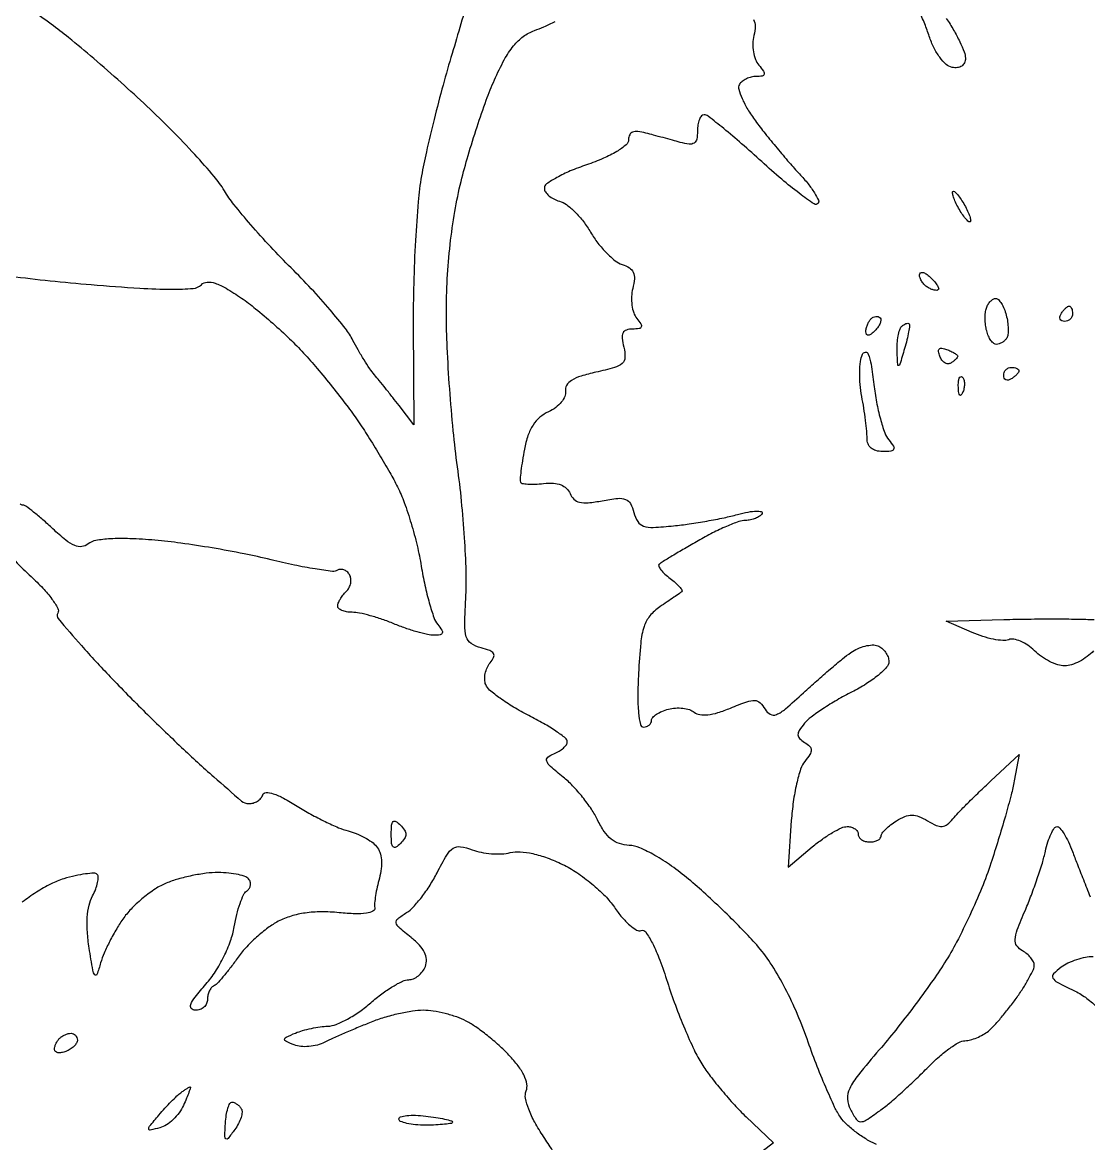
# Model space of a CAD drawing. Extents: x 0 to 102, y 0 to 135.
# Drawn here: x 27.31 to 39.09, y 97.51 to 109.9 of the extents above; entities that cross this region are included whole.
import ezdxf

# ---------------------------------------------------------------- set-up
doc = ezdxf.new("R2010")
doc.units = 0
doc.header["$MEASUREMENT"] = 0

msp = doc.modelspace()

# ---------------------------------------------------------------- linework, layer by layer
for points in [[(32.247667, 110.207755, -0.002922), (32.156453, 109.885453, -0.002734), (32.059473, 109.557, 0.006671), (31.959704, 109.209036, 0.005178), (31.860122, 108.827854, 0.005237), (31.774632, 108.470322, 0.012585), (31.720785, 108.2034, 0.022526), (31.683886, 107.918614, 0.007174), (31.654204, 107.491967, 0.007144), (31.634726, 107.015096, 0.007905), (31.629777, 106.5537), (31.63537, 105.4539), (31.473047, 105.6654, 0.002721), (31.402835, 105.755859, 0.002161), (31.32606, 105.852804, 0.002185), (31.254104, 105.94206, 0.005475), (31.200611, 106.00637, -0.026554), (31.149574, 106.073274, -0.010166), (31.085568, 106.171341, -0.010033), (31.020254, 106.280835, -0.01215), (30.9636, 106.386165, 0.048768), (30.880458, 106.51684, 0.010506), (30.710559, 106.724755, 0.010872), (30.502668, 106.958055, 0.01019), (30.280385, 107.187294, -0.009862), (30.054055, 107.420401, -0.009479), (29.834022, 107.665299, -0.009447), (29.648301, 107.888447, -0.033576), (29.542059, 108.041073, 0.040713), (29.429784, 108.197561, 0.009487), (29.215777, 108.440236, 0.009723), (28.957955, 108.710889, 0.009396), (28.686901, 108.974476, 0.005826), (28.400853, 109.236183, 0.005211), (28.098023, 109.501205, 0.005232), (27.821035, 109.733577, 0.016193), (27.627478, 109.88231, 0.00532), (27.389454, 110.049435, 0.085473)], [(35.389786, 109.933691, -0.134179), (35.408249, 109.858863, -0.055318), (35.394041, 109.754556, 0.056579), (35.382582, 109.668826, 0.046287), (35.389302, 109.576526, 0.048069), (35.411971, 109.49174, 0.08405), (35.448312, 109.429001, -0.020601), (35.499787, 109.361503, -0.21008), (35.506491, 109.327771, -0.30902), (35.48566, 109.308231, -0.038521), (35.420452, 109.3032, 0.059694), (35.365812, 109.296653, 0.050759), (35.311016, 109.277275, 0.053131), (35.26421, 109.248737, 0.091138), (35.23364, 109.214944, 0.211872), (35.226375, 109.161857, 0.033458), (35.263198, 109.060495, 0.032204), (35.326075, 108.93964, 0.023089), (35.410858, 108.813094, 0.008842), (35.518147, 108.673168, 0.005357), (35.649786, 108.511224, 0.005366), (35.783938, 108.353235, 0.009405), (35.898778, 108.225817, -0.019244), (35.993039, 108.117001, -0.030855), (36.063761, 108.016602, -0.031832), (36.107383, 107.934492, -0.312105), (36.100714, 107.897914, -0.362608), (36.059562, 107.894214, -0.009151), (35.896281, 108.011858, -0.015411), (35.701658, 108.167152, -0.009366), (35.480912, 108.361947, 0.005946), (35.258931, 108.560548, 0.008933), (35.060212, 108.727963, 0.004528), (34.889378, 108.864195, 0.167575), (34.842965, 108.8802, 0.22485), (34.815258, 108.867077, 0.075658), (34.791857, 108.827599, 0.05756), (34.775893, 108.769704, 0.038536), (34.7706, 108.701133, -0.0467), (34.762191, 108.611291, -0.20233), (34.733207, 108.56762, -0.180006), (34.679095, 108.554985, -0.035995), (34.58025, 108.574894, 0.000776), (34.493596, 108.598799, 0.000456), (34.3899, 108.62713, 0.000456), (34.286202, 108.655258, 0.000779), (34.19955, 108.678533, 0.036125), (34.112196, 108.695208, 0.11952), (34.054475, 108.688161, 0.188517), (34.021407, 108.658443, 0.117046), (34.0092, 108.607012, -0.220486), (33.981625, 108.54752, -0.040084), (33.880258, 108.474753, -0.034288), (33.73216, 108.398788, -0.019435), (33.5439, 108.326521, 0.017949), (33.365629, 108.258696, 0.02658), (33.215282, 108.185589, 0.024789), (33.103425, 108.116189, 0.246286), (33.0786, 108.068848, 0.146009), (33.090924, 108.027543, 0.070663), (33.12767, 107.985734, 0.060859), (33.181755, 107.949748, 0.052488), (33.245648, 107.92565, -0.099305), (33.322021, 107.888405, -0.033427), (33.415765, 107.806429, -0.031718), (33.509948, 107.699482, -0.031401), (33.590191, 107.581134, 0.030576), (33.670666, 107.462022, 0.029991), (33.765551, 107.352801, 0.031413), (33.860303, 107.267535, 0.090903), (33.937913, 107.226275, -0.062834), (34.018819, 107.188892, -0.150426), (34.061651, 107.139445, -0.126942), (34.073302, 107.068473, -0.039038), (34.055027, 106.960631, 0.050601), (34.041899, 106.8706, 0.045152), (34.0463, 106.776167, 0.047751), (34.066404, 106.691164, 0.091518), (34.100516, 106.630208, -0.028143), (34.14622, 106.568366, -0.245486), (34.149478, 106.535469, -0.270442), (34.124559, 106.516135, -0.032907), (34.052688, 106.5114, 0.079093), (33.984882, 106.500607, 0.204247), (33.948335, 106.468639, 0.141663), (33.938458, 106.410307, 0.033056), (33.956394, 106.311639, -0.064157), (33.969738, 106.198853, -0.209898), (33.93952, 106.131936, -0.115986), (33.854425, 106.085237, -0.014458), (33.648316, 106.03435, 0.021106), (33.484116, 105.991487, 0.064863), (33.379759, 105.943993, 0.113954), (33.324712, 105.889148, 0.182811), (33.311784, 105.824934, -0.143207), (33.304769, 105.767489, -0.0704), (33.266154, 105.70402, -0.060944), (33.203738, 105.644469, -0.053213), (33.125998, 105.598516, 0.070327), (33.028574, 105.536352, 0.072687), (32.95345, 105.450232, 0.062081), (32.897759, 105.334406, 0.034698), (32.858281, 105.182843, 0.006485), (32.836327, 105.05682, 0.009146), (32.82028, 104.94394, 0.0059), (32.809734, 104.849427, 0.115257), (32.813518, 104.820524, 0.271098), (32.831825, 104.80567, 0.022517), (32.895143, 104.798859, 0.025178), (32.97631, 104.797902, 0.016489), (33.069648, 104.804591, -0.039768), (33.178289, 104.807309, -0.077032), (33.263087, 104.789391, -0.099365), (33.32412, 104.75112, -0.112023), (33.362542, 104.693676, 0.111766), (33.404517, 104.630852, 0.135535), (33.466823, 104.597639, 0.080739), (33.563003, 104.59194, 0.020879), (33.717198, 104.614251, -0.01865), (33.888745, 104.639853, -0.116993), (33.976075, 104.629139, -0.182066), (34.029611, 104.582638, -0.059983), (34.068497, 104.484022, 0.074639), (34.111239, 104.38426, 0.175114), (34.173881, 104.334601, 0.093528), (34.281675, 104.319732, 0.013029), (34.507444, 104.336808, 0.011045), (34.679867, 104.358236, 0.007411), (34.875938, 104.389989, 0.007466), (35.064985, 104.426407, 0.014606), (35.214153, 104.462034, -0.017442), (35.332583, 104.489611, -0.03931), (35.424073, 104.500208, -0.081877), (35.47587, 104.493613, -0.493684), (35.484111, 104.471956, -0.105079), (35.45642, 104.442994, -0.051438), (35.411292, 104.418595, -0.047821), (35.357132, 104.402001, -0.050476), (35.30179, 104.3964, 0.086052), (35.226379, 104.383325, 0.015147), (35.091991, 104.330635, 0.01602), (34.936576, 104.25823, 0.013795), (34.778033, 104.17252, 0.002245), (34.626275, 104.084073, 0.003142), (34.491527, 104.003583, 0.001888), (34.378786, 103.93469, 0.041457), (34.347733, 103.911803, 0.328521), (34.342773, 103.889406, 0.060546), (34.365802, 103.850799, 0.044511), (34.409039, 103.804175, 0.025687), (34.468457, 103.755857, -0.020935), (34.528333, 103.708104, -0.036902), (34.572888, 103.663239, -0.046426), (34.598772, 103.626624, -0.370186), (34.595224, 103.607821, -0.015879), (34.571454, 103.589996, -0.001387), (34.509583, 103.546852, -0.00182), (34.435438, 103.495853, -0.001414), (34.354409, 103.440887, 0.071878), (34.244623, 103.3413, 0.095277), (34.180024, 103.223216, 0.054563), (34.143237, 103.043206, 0.010259), (34.119011, 102.70754, 0.010844), (34.111518, 102.456587, 0.02576), (34.119609, 102.270067, 0.029111), (34.139449, 102.141462, 0.353604), (34.175652, 102.1122, 0.084222), (34.209009, 102.117859, 0.093176), (34.237342, 102.134153, 0.10049), (34.256289, 102.158427, 0.116132), (34.263, 102.186933, -0.192937), (34.275866, 102.219035, -0.055725), (34.317622, 102.253997, -0.047174), (34.377764, 102.28619, -0.035367), (34.448948, 102.310292, -0.048531), (34.52737, 102.322851, -0.044392), (34.609176, 102.320648, -0.047243), (34.682197, 102.305079, -0.097368), (34.733286, 102.277262, 0.138543), (34.795047, 102.249874, 0.063654), (34.883834, 102.248549, 0.04732), (34.997416, 102.272377, 0.023611), (35.135616, 102.322599, -0.011722), (35.316368, 102.393192, -0.095686), (35.403527, 102.407088, -0.187144), (35.462524, 102.381957, -0.072096), (35.517616, 102.310107, 0.14403), (35.575032, 102.253929, 0.226816), (35.642658, 102.251065, 0.07692), (35.743555, 102.313944, 0.008936), (35.942738, 102.491735, -0.005392), (36.088443, 102.623658, -0.005145), (36.239234, 102.754512, -0.005108), (36.374773, 102.867341, -0.01825), (36.464724, 102.93537, -0.046284), (36.540749, 102.978749, -0.044611), (36.624388, 103.008038, -0.048033), (36.702948, 103.020047, -0.105919), (36.762624, 103.010701, -0.082571), (36.809635, 102.983082, -0.065885), (36.849476, 102.939734, -0.06638), (36.876409, 102.88789, -0.086857), (36.8856, 102.83538, -0.190713), (36.860981, 102.773183, -0.032342), (36.765996, 102.68428, -0.031347), (36.634355, 102.589304, -0.023329), (36.478436, 102.500925, 0.014212), (36.314042, 102.41166, 0.014673), (36.156758, 102.314098, 0.014534), (36.025741, 102.221819, 0.058914), (35.955126, 102.154652, 0.025208), (35.896184, 102.075868, 0.148916), (35.881312, 102.027148, 0.203947), (35.898396, 101.98694, 0.053317), (35.955, 101.943, -0.053698), (36.011161, 101.899335, -0.200997), (36.028442, 101.859127, -0.149941), (36.014057, 101.810647, -0.02666), (35.956929, 101.733824, 0.096944), (35.91055, 101.648815, 0.020507), (35.866076, 101.485032, 0.020748), (35.829629, 101.28771, 0.018385), (35.807857, 101.079919), (35.772878, 100.563486), (36.03963, 100.787943, -0.0203), (36.150589, 100.873865, -0.023234), (36.263394, 100.946466, -0.023216), (36.363642, 100.998525, -0.108561), (36.426791, 101.0124, -0.068522), (36.472814, 101.006063, -0.084906), (36.51183, 100.987549, -0.099844), (36.537918, 100.960061, -0.14099), (36.5472, 100.9278, 0.148195), (36.556977, 100.895537, 0.098894), (36.584477, 100.868051, 0.082425), (36.625586, 100.849519, 0.064853), (36.6741, 100.8432, 0.048657), (36.722664, 100.847937, 0.068658), (36.763723, 100.862073, 0.088842), (36.791376, 100.882917, 0.189129), (36.801, 100.90745, -0.163755), (36.811599, 100.938945, -0.033519), (36.850702, 100.983866, -0.03201), (36.905422, 101.0322, -0.025323), (36.9702, 101.077367, -0.041657), (37.063869, 101.125536, -0.098831), (37.14043, 101.140633, -0.097276), (37.217679, 101.125274, -0.03952), (37.313752, 101.076567, 0.031458), (37.409624, 101.026006, 0.124555), (37.47473, 101.014523, 0.150492), (37.530473, 101.036271, 0.053322), (37.592196, 101.097, -0.019872), (37.651996, 101.164266, -0.004573), (37.758315, 101.27269, -0.004718), (37.883211, 101.395413, -0.00459), (38.011537, 101.516893), (38.326787, 101.809887), (38.271622, 101.516893, -0.017663), (38.237165, 101.363829, -0.005033), (38.172922, 101.128789, -0.005061), (38.09499, 100.864749, -0.005346), (38.013086, 100.607123, -0.017609), (37.912895, 100.335788, -0.011464), (37.779153, 100.029637, -0.011532), (37.634744, 99.736583, -0.021468), (37.502305, 99.507323, -0.012493), (37.354779, 99.287825, -0.006791), (37.163255, 99.025324, -0.006762), (36.961092, 98.763454, -0.010642), (36.779772, 98.544762, 0.008561), (36.548702, 98.268414, 0.056929), (36.452615, 98.117025, 0.123517), (36.428712, 98.002649, 0.11339), (36.460312, 97.886475, 0.025541), (36.526146, 97.77726, 0.237636), (36.572751, 97.751151, 0.158184), (36.632882, 97.767777, 0.010221), (36.784238, 97.872205, 0.019117), (36.892157, 97.956417, 0.008019), (37.031089, 98.077509, 0.00792), (37.175716, 98.211911, 0.010202), (37.304046, 98.340142, -0.020294), (37.425306, 98.456515, -0.024445), (37.548565, 98.55525, -0.024215), (37.658428, 98.626926, -0.127988), (37.727046, 98.646291, 0.060673), (37.786557, 98.654778, 0.032224), (37.857162, 98.678748, 0.031537), (37.927177, 98.712981, 0.042235), (37.9854, 98.753006, 0.034567), (38.046909, 98.810973, 0.010803), (38.130938, 98.90595, 0.010739), (38.220463, 99.016377, 0.011666), (38.30265, 99.127589, 0.013406), (38.375535, 99.237324, 0.016643), (38.437085, 99.343295, 0.015035), (38.48254, 99.434389, 0.108618), (38.493, 99.481971, 0.122634), (38.483694, 99.519341, 0.05157), (38.454629, 99.562643, 0.046841), (38.412348, 99.604721, 0.044822), (38.362376, 99.638894, -0.110004), (38.299925, 99.694707, -0.174834), (38.280589, 99.762933, -0.074475), (38.304419, 99.870167, -0.009401), (38.394049, 100.090621, 0.010723), (38.460562, 100.255463, 0.008281), (38.526194, 100.437802, 0.008385), (38.581835, 100.610207, 0.019804), (38.615996, 100.740824, -0.022304), (38.643763, 100.844867, -0.033216), (38.677984, 100.932625, -0.035102), (38.713447, 100.996264, -0.253273), (38.743258, 101.0124, -0.228663), (38.775471, 100.996856, -0.028557), (38.821495, 100.931633, -0.029002), (38.869972, 100.842775, -0.020136), (38.914647, 100.73745, 0.002425), (38.965643, 100.604294, 0.001038), (39.035023, 100.426829, 0.001027), (39.109747, 100.237996, 0.001353)], [(37.5201, 109.945749, -0.017539), (37.601063, 109.816941, -0.019728), (37.669472, 109.687641, -0.019404), (37.718661, 109.573963, -0.092657), (37.7316, 109.50474, -0.105785), (37.720862, 109.454556, -0.138703), (37.690903, 109.418786, -0.123429), (37.643597, 109.401393, -0.07437), (37.58355, 109.403902, -0.13884), (37.518455, 109.436654, -0.049416), (37.448369, 109.514972, -0.043462), (37.383163, 109.622685, -0.035232), (37.332167, 109.747793, 0.01659), (37.282458, 109.884058, 0.011919), (37.218343, 110.032869, 0.012058)], [(36.748628, 97.500256, -0.036451), (36.637861, 97.556334, -0.026415), (36.523256, 97.63379, -0.026866), (36.421756, 97.719434, -0.051343), (36.352006, 97.799992, -0.043449), (36.286408, 97.913462, -0.008178), (36.188399, 98.132362, -0.008689), (36.082215, 98.392726, -0.007862), (35.9814, 98.665405, 0.017715), (35.860078, 98.974676, 0.020538), (35.722444, 99.259357, 0.022242), (35.57528, 99.507174, 0.03481), (35.425278, 99.704511, 0.013725), (35.272279, 99.869739, 0.007111), (35.072684, 100.068035, 0.007064), (34.861663, 100.26612, 0.010654), (34.671822, 100.43207, 0.020287), (34.485007, 100.576006, 0.024476), (34.298174, 100.694961, 0.025849), (34.131873, 100.77867, 0.094003), (34.017144, 100.805194, -0.070223), (33.907741, 100.825097, -0.089395), (33.817795, 100.874057, -0.075429), (33.740017, 100.958655, -0.036241), (33.666544, 101.08686, 0.036232), (33.598308, 101.205932, 0.021115), (33.500612, 101.338518, 0.021037), (33.390973, 101.463693, 0.03316), (33.285844, 101.560286, -0.01062), (33.14616, 101.677475, -0.119863), (33.104882, 101.736169, -0.327295), (33.116212, 101.779055, -0.076977), (33.18435, 101.818636, 0.0405), (33.241002, 101.846251, 0.048437), (33.28891, 101.881278, 0.055538), (33.321962, 101.918083, 0.156447), (33.3324, 101.950626, 0.232697), (33.31324, 101.989567, 0.01472), (33.206976, 102.066533, 0.019194), (33.069028, 102.152832, 0.012905), (32.905425, 102.241114, -0.017204), (32.738444, 102.333081, -0.021229), (32.589836, 102.430505, -0.020179), (32.473885, 102.52107, -0.125896), (32.43066, 102.582017, -0.085358), (32.41949, 102.638244, -0.056283), (32.425208, 102.70407, -0.054856), (32.44591, 102.768989, -0.068715), (32.479209, 102.822635, 0.061765), (32.517912, 102.883103, 0.253111), (32.515816, 102.925128, 0.169087), (32.476057, 102.957952, 0.027317), (32.378746, 102.98811, -0.084423), (32.269656, 103.036089, -0.178762), (32.215714, 103.109422, -0.076464), (32.198413, 103.244063, -0.007667), (32.211471, 103.568902, 0.021942), (32.214552, 103.833831, 0.008212), (32.196466, 104.20514, 0.008117), (32.163503, 104.609554, 0.009751), (32.118926, 104.9886, -0.00975), (32.072056, 105.38714, -0.006223), (32.032387, 105.852049, -0.006251), (32.004859, 106.308966, -0.011572), (31.995741, 106.6806, -0.013904), (32.005915, 107.065579, -0.014175), (32.037475, 107.44692, -0.014691), (32.08889, 107.810973, -0.01854), (32.158718, 108.143879, -0.010645), (32.236449, 108.430168, -0.007735), (32.334594, 108.745348, -0.00782), (32.43708, 109.041665, -0.016942), (32.527021, 109.265218, -0.0198), (32.635977, 109.48737, -0.046058), (32.738685, 109.641557, -0.061253), (32.846167, 109.745521, -0.076294), (32.968367, 109.811348, 0.016481), (33.074497, 109.853096, 0.009839), (33.19797, 109.909338, 0.009845)], [(27.18029, 107.096622, 0.006092), (27.6159, 107.045663, 0.005394), (28.070641, 107.003029, 0.004704), (28.607513, 106.963614, 0.015797), (28.959813, 106.952235, 0.01845), (29.198375, 106.960875, 0.179982), (29.288622, 107.002182, -0.185165), (29.352027, 107.030437, -0.094254), (29.439775, 107.018526, -0.053632), (29.56057, 106.963122, -0.016362), (29.730118, 106.854466, -0.020013), (29.888164, 106.736139, -0.010364), (30.076331, 106.576549, -0.010287), (30.263198, 106.404301, -0.015377), (30.418553, 106.245605, -0.010608), (30.567439, 106.076804, -0.006645), (30.73475, 105.873376, -0.006669), (30.89425, 105.668564, -0.012078), (31.01839, 105.4962, -0.009001), (31.131042, 105.325006, -0.005967), (31.254414, 105.124714, -0.006006), (31.369623, 104.927235, -0.011623), (31.45613, 104.766167, -0.030581), (31.530177, 104.59509, -0.01414), (31.606234, 104.364857, -0.013947), (31.672772, 104.117613, -0.018833), (31.718169, 103.890558, 0.013411), (31.757826, 103.680385, 0.015834), (31.806901, 103.484084, 0.014787), (31.858085, 103.322191, 0.089471), (31.90122, 103.245841, -0.027152), (31.94679, 103.184436, -0.234804), (31.950846, 103.151594, -0.279118), (31.927352, 103.13228, -0.035933), (31.859542, 103.1274, -0.055054), (31.78598, 103.135524, -0.014646), (31.671467, 103.164677, -0.014669), (31.542397, 103.205724, -0.014634), (31.415851, 103.2543, 0.016451), (31.287916, 103.302876, 0.015561), (31.154685, 103.343923, 0.015731), (31.03457, 103.372844, 0.051251), (30.953268, 103.3812, -0.04069), (30.89244, 103.386158, -0.060087), (30.841068, 103.401081, -0.079016), (30.80616, 103.422987, -0.216453), (30.7944, 103.44888, -0.097987), (30.800826, 103.481357, -0.034066), (30.822056, 103.524335, -0.032289), (30.852519, 103.569688, -0.032354), (30.888549, 103.610709, 0.075531), (30.920197, 103.653696, 0.073085), (30.938093, 103.704623, 0.077916), (30.93995, 103.75545, 0.109071), (30.925003, 103.798209, 0.078969), (30.897297, 103.830366, 0.09081), (30.862196, 103.850504, 0.100776), (30.825291, 103.855662, 0.123517), (30.792209, 103.845146, -0.171227), (30.736756, 103.83307, -0.008149), (30.545499, 103.860228, -0.012581), (30.315866, 103.902609, -0.008652), (30.057804, 103.961666, 0.011632), (29.760059, 104.027939, 0.007283), (29.40889, 104.09227, 0.007309), (29.060989, 104.145561, 0.013211), (28.774565, 104.177474, 0.011313), (28.497279, 104.194665, 0.023658), (28.281111, 104.192932, 0.028215), (28.121214, 104.174991, 0.1319), (28.037756, 104.136671, -0.146057), (27.96795, 104.106938, -0.129851), (27.889672, 104.118422, -0.06981), (27.789866, 104.178699, -0.017576), (27.646491, 104.303905, 0.008508), (27.536096, 104.403895, 0.012238), (27.434772, 104.488289, 0.008073), (27.348114, 104.554698, 0.158845), (27.31668, 104.565209, -0.210078), (27.284636, 104.579586, -0.002973)], [(27.232976, 103.947176, 0.022731), (27.406149, 103.775805, -0.020268), (27.536027, 103.648538, -0.030913), (27.63685, 103.527176, -0.031468), (27.702354, 103.424641, -0.271156), (27.701102, 103.372466, 0.325225), (27.705738, 103.31101, 0.004575), (27.962762, 103.013979, 0.010651), (28.280467, 102.668657, 0.006565), (28.668084, 102.275419, 0.005598), (29.068337, 101.888647, 0.00852), (29.425328, 101.562658, 0.003995), (29.733458, 101.295118, 0.178618), (29.811823, 101.2662, 0.07297), (29.861047, 101.273422, 0.066737), (29.907772, 101.294549, 0.070372), (29.945012, 101.325816, 0.102887), (29.966469, 101.362707, -0.324302), (30.003054, 101.388927, -0.077248), (30.081509, 101.376303, -0.0451), (30.196645, 101.327098, -0.017273), (30.34719, 101.239183, 0.014647), (30.496411, 101.150987, 0.013), (30.656528, 101.067931, 0.013167), (30.804558, 101.000723, 0.038506), (30.910801, 100.965176, -0.03525), (31.00029, 100.935879, -0.028737), (31.091332, 100.892539, -0.029629), (31.17077, 100.842624, -0.064546), (31.223377, 100.793698, -0.09094), (31.259681, 100.728999, -0.059857), (31.277556, 100.645298, -0.052172), (31.276248, 100.547899, -0.038931), (31.255366, 100.442449, 0.014558), (31.23136, 100.346107, 0.01521), (31.213392, 100.249923, 0.015039), (31.202931, 100.166111, 0.062516), (31.204495, 100.115284, -0.329826), (31.184622, 100.077257, -0.079213), (31.112191, 100.055328, -0.04336), (30.988997, 100.049261, -0.014586), (30.809286, 100.061252, 0.024838), (30.612275, 100.070346, 0.03453), (30.436163, 100.057543, 0.038224), (30.278842, 100.02269, 0.045737), (30.13828, 99.965594, 0.041607), (30.024232, 99.894026, 0.022819), (29.896873, 99.78908, 0.0226), (29.776479, 99.66997, 0.033356), (29.683176, 99.554327, -0.010444), (29.604036, 99.446484, -0.013444), (29.526653, 99.350958, -0.011256), (29.458622, 99.274978, -0.104627), (29.422706, 99.2499, 0.127084), (29.397228, 99.230377, 0.060557), (29.375736, 99.194778, 0.054281), (29.361138, 99.149785, 0.051368), (29.3562, 99.10185, -0.112432), (29.345788, 99.05613, -0.100174), (29.316349, 99.017206, -0.094309), (29.272337, 98.991091, -0.087085), (29.220536, 98.982, -0.222624), (29.177131, 99.002334, -0.277521), (29.170461, 99.045539, -0.071558), (29.219021, 99.128205, -0.011636), (29.338844, 99.271258, 0.037325), (29.44361, 99.410245, 0.028441), (29.537426, 99.576234, 0.028816), (29.610162, 99.748293, 0.04377), (29.651069, 99.905315, -0.018356), (29.679129, 100.040898, -0.023516), (29.715305, 100.163102, -0.022423), (29.753998, 100.260069, -0.149272), (29.787941, 100.298702, 0.099214), (29.814229, 100.323258, 0.097986), (29.829168, 100.356152, 0.097903), (29.830461, 100.392281, 0.098862), (29.817887, 100.426046, 0.166306), (29.780748, 100.45655, 0.033017), (29.697201, 100.481666, 0.03166), (29.591453, 100.499026, 0.024859), (29.47539, 100.5048, 0.031725), (29.342535, 100.496362, 0.018641), (29.18539, 100.470335, 0.018601), (29.029615, 100.432444, 0.030002), (28.900759, 100.387472, 0.045514), (28.77941, 100.323252, 0.026683), (28.646619, 100.226215, 0.026522), (28.523139, 100.114043, 0.040407), (28.429924, 100.003273, 0.020635), (28.352421, 99.884333, 0.01545), (28.276706, 99.747482, 0.015684), (28.213351, 99.613979, 0.03413), (28.175179, 99.507251, -0.015087), (28.134469, 99.378134, -0.594319), (28.110869, 99.374259, -0.123545), (28.08892, 99.424046, -0.003093), (28.048376, 99.670274, -0.022428), (28.028095, 99.85034, -0.033038), (28.027895, 100.009431, -0.038484), (28.047073, 100.143841, -0.068291), (28.085899, 100.24857, 0.029228), (28.120485, 100.323396, 0.040165), (28.14197, 100.394297, 0.045529), (28.149144, 100.452351, 0.207231), (28.1369, 100.4833, 0.209653), (28.10107, 100.497283, 0.021598), (28.008512, 100.48945, 0.023988), (27.89429, 100.469185, 0.016888), (27.768094, 100.435976, 0.044788), (27.626471, 100.379309, 0.024853), (27.464842, 100.286804, 0.024604), (27.309257, 100.176031, 0.036175)], [(39.148755, 102.955101, -0.046914), (39.077299, 102.891537, -0.038844), (38.990731, 102.837792, -0.04041), (38.902833, 102.800922, -0.079265), (38.828104, 102.789, -0.078436), (38.752522, 102.80093, -0.038068), (38.661796, 102.838139, -0.036552), (38.571168, 102.892263, -0.043517), (38.494919, 102.956281, 0.045114), (38.422208, 103.016934, 0.050095), (38.342204, 103.061157, 0.056426), (38.267056, 103.083755, 0.137302), (38.209944, 103.078399, -0.111301), (38.145896, 103.069065, -0.029438), (38.042788, 103.083157, -0.028366), (37.924332, 103.113581, -0.025802), (37.806175, 103.158017), (37.5201, 103.282798), (38.1546, 103.30106, -0.004067), (38.424287, 103.306628, -0.003424), (38.709964, 103.308245, -0.003454), (38.970747, 103.306133, -0.009555), (39.1542, 103.299872, 0.026966)], [(33.167943, 97.434169, 0.009956), (33.069899, 97.58587, -0.022177), (32.972643, 97.744738, -0.035257), (32.905567, 97.889274, -0.04166), (32.870779, 98.009916, -0.14191), (32.877609, 98.090581, 0.137242), (32.884779, 98.16693, 0.06698), (32.854419, 98.260765, 0.050919), (32.78861, 98.368484, 0.027482), (32.687739, 98.487003, 0.019846), (32.577751, 98.593877, 0.014807), (32.448562, 98.703075, 0.015024), (32.320481, 98.798852, 0.032664), (32.215651, 98.862653, 0.036161), (32.11017, 98.90839, 0.022814), (31.981556, 98.946942, 0.022879), (31.850945, 98.973398, 0.038545), (31.739533, 98.982, 0.038603), (31.621483, 98.972872, 0.017268), (31.468389, 98.943609, 0.016975), (31.307837, 98.901355, 0.022083), (31.164282, 98.851308, 0.004166), (31.02533, 98.794525, 0.003478), (30.878688, 98.731967, 0.00351), (30.74533, 98.672859, 0.009561), (30.652057, 98.628567, -0.052647), (30.570059, 98.597957, -0.041357), (30.476487, 98.581952, -0.042626), (30.385958, 98.581813, -0.075921), (30.313657, 98.599139, -0.012403), (30.219952, 98.640041, -0.323283), (30.207261, 98.662781, -0.262638), (30.22409, 98.685864, -0.00926), (30.3291, 98.731334, -0.028543), (30.407452, 98.758439, -0.016822), (30.503648, 98.782217, -0.016799), (30.601662, 98.799557, -0.027453), (30.685706, 98.806854, 0.088385), (30.777342, 98.826197, 0.0287), (30.902974, 98.885607, 0.027589), (31.03774, 98.969027, 0.027781), (31.162175, 99.0666, -0.02006), (31.282219, 99.163758, -0.023366), (31.403875, 99.245846, -0.023233), (31.511808, 99.304867, -0.113975), (31.579067, 99.3204, 0.102374), (31.632166, 99.331387, 0.066771), (31.685982, 99.36375, 0.063141), (31.73233, 99.411556, 0.06946), (31.763527, 99.467975, 0.109418), (31.774923, 99.544182, 0.098171), (31.753952, 99.621383, 0.074145), (31.698014, 99.701592, 0.03518), (31.605051, 99.787069, -0.010276), (31.469976, 99.899392, -0.171186), (31.441537, 99.949353, -0.277189), (31.458331, 99.993645, -0.02734), (31.555486, 100.061971, 0.067123), (31.630817, 100.124435, 0.02262), (31.722845, 100.233867, 0.022036), (31.814849, 100.365524, 0.023534), (31.892759, 100.501975, -0.014651), (32.000411, 100.698543, -0.1158), (32.071525, 100.773227, -0.186683), (32.152668, 100.790539, -0.051143), (32.281316, 100.75616, 0.043065), (32.379196, 100.728306, 0.029166), (32.494204, 100.712937, 0.029434), (32.607944, 100.711152, 0.050728), (32.701561, 100.724778, -0.079408), (32.810671, 100.734341, -0.037647), (32.950697, 100.713705, -0.032947), (33.110101, 100.666579, -0.024385), (33.27931, 100.594623, -0.035433), (33.437191, 100.503875, -0.024592), (33.602116, 100.380648, -0.024892), (33.749481, 100.24592, -0.045918), (33.85257, 100.120663, 0.026732), (33.935843, 100.01119, 0.038323), (34.021578, 99.924587, 0.04307), (34.09834, 99.868884, 0.228884), (34.148566, 99.864269, -0.348161), (34.198881, 99.848058, -0.02975), (34.272126, 99.72292, -0.027361), (34.353739, 99.537865, -0.013231), (34.438668, 99.293263, 0.012093), (34.526298, 99.039016, 0.010549), (34.629967, 98.777333, 0.010666), (34.733757, 98.544682, 0.030668), (34.818827, 98.3898, 0.022025), (34.91211, 98.255658, 0.01133), (35.039903, 98.095783, 0.011238), (35.179093, 97.936915, 0.016651), (35.308657, 97.804692), (35.611363, 97.515684), (35.339032, 97.30866, -0.023093)], [(39.14367, 99.5742, 0.048546), (39.057339, 99.565798, 0.030575), (38.959229, 99.540207, 0.030564), (38.864902, 99.502815, 0.048253), (38.790079, 99.458478, 0.039656), (38.705771, 99.385918, 0.330601), (38.69905, 99.339012, 0.150064), (38.746564, 99.292326, 0.008911), (38.929135, 99.20167, -0.044873), (39.057946, 99.12572, -0.039219), (39.17752, 99.024833, -0.040071)]]:
    msp.add_lwpolyline(points, format="xyb")
for points in [[(37.598747, 108.0342, -0.205392), (37.620188, 108.025005, -0.023718), (37.655221, 107.984498, -0.025446), (37.693832, 107.92981, -0.018122), (37.7316, 107.865, -0.018363), (37.763339, 107.800071, -0.03505), (37.783127, 107.745502, -0.048507), (37.790165, 107.707016, -0.439016), (37.779853, 107.6958, -0.205392), (37.758412, 107.704995, -0.023718), (37.723379, 107.745502, -0.025446), (37.684768, 107.80019, -0.018122), (37.647, 107.865, -0.018363), (37.615261, 107.929929, -0.03505), (37.595473, 107.984498, -0.048507), (37.588435, 108.022984, -0.439016)], [(37.342367, 107.085785, -0.023968), (37.385694, 107.041836, -0.03842), (37.417698, 107.000043, -0.045304), (37.435978, 106.965453, -0.297152), (37.432596, 106.947079, -0.201491), (37.415497, 106.939577, -0.058346), (37.386218, 106.942539, -0.048561), (37.350836, 106.954046, -0.035542), (37.314229, 106.973221, -0.059523), (37.279715, 107.000704, -0.050715), (37.250505, 107.036969, -0.053114), (37.230605, 107.076087, -0.09137), (37.224, 107.111928, -0.236389), (37.234686, 107.133267, -0.218285), (37.25877, 107.138463, -0.09576), (37.296854, 107.121987, -0.036357)], [(38.067183, 106.8498, -0.203373), (38.096504, 106.837359, -0.051635), (38.129109, 106.795785, -0.044192), (38.159581, 106.736322, -0.032376), (38.182952, 106.665918, -0.028464), (38.198173, 106.590393, -0.030697), (38.204219, 106.515513, -0.03225), (38.201309, 106.451268, -0.111413), (38.187826, 106.412118, -0.064121), (38.166126, 106.385373, -0.051748), (38.136822, 106.362739, -0.05341), (38.104746, 106.347341, -0.085418), (38.074874, 106.3422, -0.174029), (38.045377, 106.352788, -0.062766), (38.014341, 106.38569, -0.052809), (37.986573, 106.433593, -0.041535), (37.966736, 106.49025, -0.034144), (37.954644, 106.554686, -0.026542), (37.95007, 106.625874, -0.027192), (37.952975, 106.692981, -0.056791), (37.963919, 106.74405, -0.053685), (37.982558, 106.784495, -0.058669), (38.00893, 106.818736, -0.066439), (38.03866, 106.84203, -0.133771)], [(38.878693, 106.7652, -0.210953), (38.892959, 106.758901, -0.081139), (38.905041, 106.740349, -0.061769), (38.913264, 106.712989, -0.042167), (38.916, 106.6806, -0.105053), (38.909142, 106.64832, -0.099167), (38.889682, 106.620851, -0.09642), (38.860607, 106.60244, -0.093332), (38.826407, 106.596, -0.108972), (38.796379, 106.602623, -0.182303), (38.778491, 106.620851, -0.161196), (38.775859, 106.648274, -0.082592), (38.7891, 106.6806, -0.029505), (38.811857, 106.712983, -0.035638), (38.836986, 106.740349, -0.038439), (38.860865, 106.759655, -0.151918)], [(36.78831, 106.63689, -0.212536), (36.797585, 106.612731, -0.080535), (36.789773, 106.576613, -0.061283), (36.767033, 106.534603, -0.041736), (36.73191, 106.49307, -0.034019), (36.69043, 106.456881, -0.131573), (36.65909, 106.444081, -0.290264), (36.639725, 106.453172, -0.142677), (36.6318, 106.48038, -0.054831), (36.635936, 106.517985, -0.038674), (36.648367, 106.558688, -0.039129), (36.666594, 106.596233, -0.063896), (36.6882, 106.6242, -0.075941), (36.71304, 106.642456, -0.089268), (36.740872, 106.651193, -0.100736), (36.767296, 106.649215, -0.128169)], [(37.108403, 106.570597, -0.232618), (37.115358, 106.550178, -0.012), (37.10445, 106.479352, -0.017017), (37.085992, 106.393114, -0.011339), (37.059274, 106.295647, -0.001416), (37.006861, 106.121951, -0.232216), (36.993607, 106.107787, -0.511146), (36.983187, 106.114657, -0.002412), (36.977472, 106.26465, -0.024395), (36.978834, 106.352453, -0.028136), (36.988904, 106.435568, -0.028978), (37.005246, 106.503898, -0.123803), (37.0266, 106.5396, -0.043099), (37.050056, 106.559327, -0.062807), (37.073895, 106.57197, -0.082404), (37.094478, 106.576095, -0.207591)], [(36.719523, 105.899175, 0.016747), (36.749871, 105.703985, 0.018821), (36.792327, 105.518807, 0.01842), (36.839867, 105.365039, 0.089246), (36.884666, 105.285825, -0.025766), (36.937057, 105.215635, -0.276284), (36.93878, 105.181592, -0.253338), (36.909202, 105.161959, -0.022447), (36.816617, 105.1578, -0.066649), (36.743313, 105.167615, -0.111437), (36.688617, 105.19666, -0.124194), (36.655469, 105.24373, -0.095437), (36.644413, 105.30585, 0.027004), (36.641323, 105.383376, 0.007807), (36.628232, 105.502517, 0.007827), (36.609248, 105.636549, 0.008274), (36.586385, 105.767454, -0.026301), (36.568319, 105.898635, -0.024867), (36.563658, 106.033477, -0.025691), (36.571631, 106.153114, -0.074862), (36.593446, 106.232754, -0.28064), (36.626929, 106.255996, -0.328346), (36.658691, 106.235416, -0.051622), (36.688549, 106.122359, -0.008574)], [(37.524408, 106.28654, -0.018792), (37.571372, 106.266463, -0.027318), (37.610989, 106.245016, -0.026011), (37.640294, 106.224846, -0.233079), (37.647, 106.211242, -0.165726), (37.642275, 106.197379, -0.033244), (37.624753, 106.177536, -0.031822), (37.600261, 106.156171, -0.025036), (37.571265, 106.136179, -0.155001), (37.538741, 106.128012, -0.122934), (37.504013, 106.13899, -0.097234), (37.472236, 106.168279, -0.066562), (37.448673, 106.211477, -0.052218), (37.434871, 106.262933, -0.241428), (37.444155, 106.29132, -0.239714), (37.472702, 106.300477, -0.051608)], [(38.2392, 106.0884, -0.042167), (38.271589, 106.085664, -0.061769), (38.298949, 106.077441, -0.081139), (38.317501, 106.065359, -0.210953), (38.3238, 106.051093, -0.151918), (38.318255, 106.033265, -0.038439), (38.298949, 106.009386, -0.035638), (38.271583, 105.984257, -0.029505), (38.2392, 105.9615, -0.082592), (38.206874, 105.948259, -0.161196), (38.179451, 105.950891, -0.182303), (38.161223, 105.968779, -0.108972), (38.1546, 105.998807, -0.093332), (38.16104, 106.033007, -0.09642), (38.179451, 106.062082, -0.099167), (38.20692, 106.081542, -0.105053)], [(37.698112, 105.980887, -0.126455), (37.714461, 105.953229, -0.060344), (37.721158, 105.912172, -0.05415), (37.717992, 105.865003, -0.051402), (37.704791, 105.818738, -0.054073), (37.686048, 105.783487, -0.470617), (37.67063, 105.782028, -0.168741), (37.658674, 105.806711, -0.018894), (37.653679, 105.86985, -0.028489), (37.654609, 105.928747, -0.077125), (37.663976, 105.969354, -0.208169), (37.679597, 105.984797, -0.296942)], [(31.48812, 101.02932, -0.049631), (31.533346, 100.974098, -0.147822), (31.54734, 100.9278, -0.147822), (31.533346, 100.881502, -0.049631), (31.48812, 100.82628, -0.051663), (31.43746, 100.785132, -0.354955), (31.40775, 100.78821, -0.180052), (31.390295, 100.826358, -0.018208), (31.3866, 100.9278, -0.018208), (31.390295, 101.029242, -0.180052), (31.40775, 101.06739, -0.354955), (31.43746, 101.070468, -0.051663)], [(27.8475, 98.7282, -0.106332), (27.874399, 98.722414, -0.099379), (27.897291, 98.706008, -0.096071), (27.912637, 98.681492, -0.092194), (27.918, 98.652651, -0.13875), (27.90881, 98.620173, -0.061199), (27.880723, 98.58499, -0.053891), (27.839643, 98.552635, -0.048303), (27.7911, 98.528406, -0.04548), (27.742469, 98.514658, -0.08379), (27.701477, 98.513944, -0.133446), (27.674582, 98.525797, -0.226347), (27.6642, 98.547555, -0.067606), (27.668287, 98.57764, -0.039049), (27.680767, 98.612038, -0.038264), (27.69901, 98.645225, -0.051618), (27.7206, 98.6718, -0.053359), (27.747367, 98.693391, -0.038504), (27.781142, 98.711632, -0.03911), (27.816392, 98.724104, -0.065559)], [(29.164036, 98.134705, -0.532581), (29.16875, 98.128617, -0.007171), (29.150345, 98.075598, -0.012628), (29.124603, 98.009957, -0.007135), (29.090274, 97.93167, -0.052378), (29.042338, 97.850266, -0.043002), (28.975562, 97.774559, -0.044707), (28.901116, 97.715251, -0.082073), (28.8305, 97.683754, -0.010732), (28.72373, 97.658268, -0.454655), (28.70703, 97.670718, -0.193062), (28.716379, 97.70045, -0.003846), (28.819663, 97.824634, -0.009009), (28.885533, 97.899814, -0.0088), (28.954574, 97.973171, -0.008727), (29.017422, 98.035423, -0.0324), (29.0601, 98.071255, -0.009168), (29.093913, 98.095154, -0.012219), (29.125529, 98.115532, -0.009529), (29.152439, 98.131264, -0.111223)], [(29.626157, 97.96674, -0.101109), (29.651791, 97.96153, -0.052134), (29.680539, 97.945592, -0.048795), (29.707808, 97.922253, -0.053001), (29.729197, 97.894663, -0.163286), (29.73827, 97.855892, -0.051886), (29.726467, 97.796923, -0.045469), (29.698592, 97.72951, -0.037119), (29.657298, 97.663229, -0.008863), (29.583266, 97.565661, -0.397781), (29.560213, 97.562253, -0.254475), (29.54731, 97.588161, -0.005423), (29.554258, 97.735306, -0.023741), (29.563648, 97.82397, -0.037077), (29.580923, 97.898732, -0.042244), (29.602678, 97.952317, -0.282064)], [(31.7673, 97.813657, -0.010324), (31.880814, 97.798023, -0.016747), (31.976421, 97.779536, -0.010728), (32.0524, 97.760463, -0.337893), (32.0634, 97.746044, -0.368991), (32.052187, 97.732919, -0.011422), (31.976421, 97.722707, -0.017314), (31.880827, 97.715378, -0.010473), (31.7673, 97.713, -0.021529), (31.653814, 97.717889, -0.034612), (31.558179, 97.732861, -0.038489), (31.48901, 97.754366, -0.307262), (31.4712, 97.780612, -0.335283), (31.489397, 97.804698, -0.041434), (31.558179, 97.818209, -0.035585), (31.653786, 97.822035, -0.021273)]]:
    msp.add_lwpolyline(points, format="xyb", close=True)

doc.saveas('drawing.dxf')
